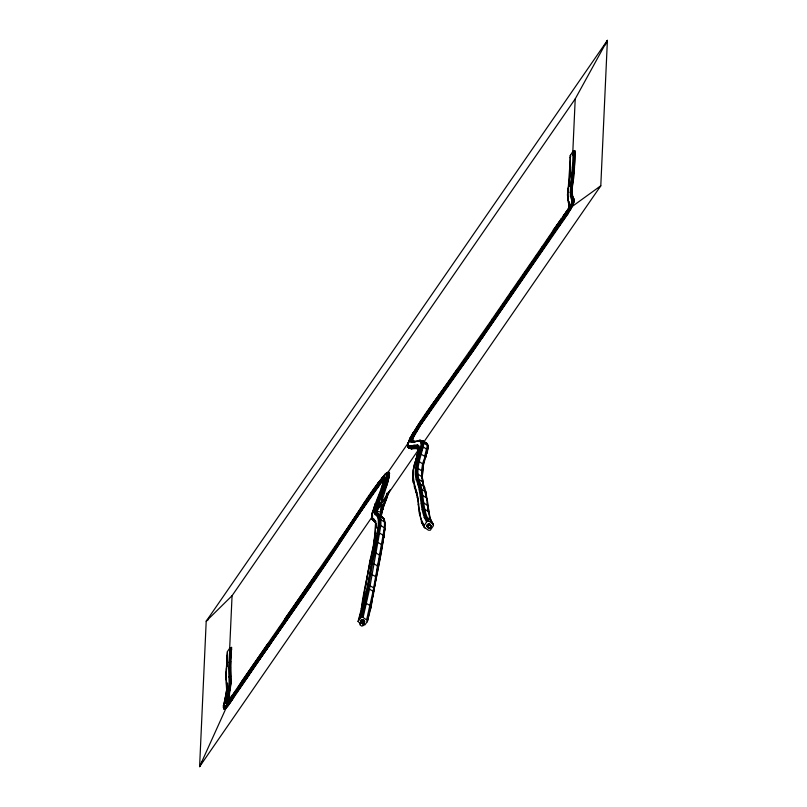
<?xml version="1.0" encoding="UTF-8"?>
<svg xmlns="http://www.w3.org/2000/svg" width="807" height="807" viewBox="0 0 807 807"><rect width="100%" height="100%" fill="white"/><g stroke="black" fill="none" stroke-linecap="round" stroke-linejoin="round"><path stroke-width="1.21" d="M424.048 517.62L425.692 516.762L430.161 519.214L433.319 524.157L433.238 526.003L430.292 530.239L428.446 530.199L424.25 527.324L424.321 525.478L426.57 521.897C419.136 509.177 422.152 493.269 416.251 479.832C412.498 466.496 420.618 454.089 421.375 441.076L420.104 440.229L411.086 442.246L410.188 441.106C431.493 399.213 465.266 363.907 489.859 323.728L567.16 211.898L573.575 199.914C568.905 183.804 576.561 167.2 575.028 150.707L572.889 151.393L570.297 155.529L569.772 178.125M427.417 443.991L428.285 446.896L423.211 465.972L422.101 478.813L423.292 464.328L428.083 445.999L426.772 443.305L422.313 440.854L419.196 440.461L418.51 441.126L411.086 442.246L411.419 438.292L426.742 414.253L464.671 360.779L569.328 209.215L571.699 204.635L572.627 200.116L571.649 191.501L574.493 167.775L574.544 150.616L573.797 177.126L572.143 188.697L572.092 195.587L574.029 199.743L571.911 200.741L571.053 204.988L574.191 201.185L573.938 198.956L572.092 195.587L570.438 196.434L571.911 200.741M229.713 650.24L229.733 648.172L231.67 647.396L230.257 667.218L230.842 683.136L227.705 702.423L226.353 703.391L226.031 701.666L229.188 683.922L228.603 668.014L229.713 650.24L231.649 649.484M230.449 647.557C227.887 666.138 232.406 685.274 226.061 703.301L227.685 700.92L229.39 694.494L231.115 683.166L230.893 661.569L228.966 662.315M231.397 647.365L230.62 661.528M360.547 617.819L366.953 589.453L378.271 525.972L378.392 520.222L377.353 516.5L374.246 513.202L374.519 510.175L377.081 509.792L419.408 448.41L418.117 447.391L409.018 448.188L407.797 446.352L407.898 444.566L408.433 445.646L410.904 445.827L417.512 444.828L417.461 446.695L419.287 448.41L411.62 448.833L409.018 448.188L407.797 446.352L409.018 440.329L409.32 441.732L409.553 441.046L387.784 472.569L386.281 473.245L388.893 472.277L385.474 473.759L378.059 483.05L339.021 540.367C355.483 518.255 368.123 492.865 386.926 472.589L388.893 472.277L389.549 473.225C387.723 487.337 377.646 499.583 376.798 513.938L379.108 519.597L377.938 532.933L371.745 563.336L364.825 603.394L361.243 617.315L358.056 621.451L360.699 624.003M374.246 513.202L376.819 512.637L380.369 514.826L382.125 518.023C379.693 515.037 381.872 511.093 383.093 508.097L381.186 514.281L383.093 508.097L379.391 502.569L381.086 503.719L382.548 494.197L381.65 493.854C378.917 500.511 374.095 507.27 375.164 514.836L375.87 514.17C376.435 499.412 387.118 486.823 388.681 472.357L387.743 472.579L374.519 510.175L388.681 472.357L389.549 473.225L387.118 477.018L383.597 485.37L386.059 485.289L387.239 484.129L389.468 475.414L388.803 473.85L387.148 474.597L387.037 473.235M383.92 482.142L384.868 477.764L381.55 489.143L383.708 483.322L383.739 481.829L381.308 488.406L384.848 476.897L384.213 477.673C355.504 513.545 332.898 554.258 305.581 591.259L229.672 701.293L225.163 706.397L225.627 708.445L224.719 709.232L223.468 707.709L226.777 689.208L226.202 674.934L227.433 651.542L229.733 648.172M385.171 522.543C383.184 550.959 375.184 578.952 371.079 607.237L370.786 608.044C375.084 579.476 382.73 551.292 385.171 522.543L380.975 519.678L378.392 520.222M570.438 196.434C569.924 181.454 573.505 166.494 572.889 151.393M570.589 154.672L567.967 192.106M570.004 175.765L570.105 168.401L569.803 169.278M226.343 680.18L226.364 670.799M229.692 647.981L232.063 595.717L575.22 98.888L607.399 40.35L600.791 185.802L424.048 441.691L424.563 442.67M572.788 152.402L575.22 98.888M413.043 441.278L411.772 441.58L412.306 438.282L419.206 426.742L566.524 214.985L571.487 206.975L573.575 199.914L574.191 201.185L573.444 204L568.168 213.562L472.246 352.296L420.881 424.724L412.922 438.241L413.043 441.278L415.494 441.58L413.043 441.278L411.852 440.279L410.188 441.106L413.426 437.041L411.631 436.799L419.458 426.943L418.349 425.864M226.928 666.511L227.16 663.051M413.396 482.808C412.054 475.878 413.093 468.716 415 462.007L413.446 469.482L412.932 477.421L413.396 482.808L414.041 483.494M573.606 150.798C575.401 167.079 567.916 183.935 572.577 199.702L571.86 200.338M226.777 691.528L226.636 682.187M364.3 595.768L361.546 609.628L361.334 608.791C364.925 579.456 375.174 550.576 375.618 521.11L372.219 517.559L371.936 515.138L372.854 510.972L371.644 515.996L372.784 520.081M387.148 493.138L386.099 496.376L387.007 497.727L382.831 508.813L381.217 516.419L384.112 518.77L385.373 523.45M226.636 667.147L227.201 660.983M562.156 218.717L561.521 218.667L553.269 230.136L568.199 209.074L569.621 204.201L569.258 208.7L569.621 204.201C566.665 197.987 567.977 190.987 568.895 184.46L567.442 194.618L568.017 201.165M568.945 186.387L569.298 182.846M568.078 192.005L568.511 188.495M568.229 192.227L568.511 189.887M227.433 651.542L225.91 675.802L226.676 690.943L226.505 682.51M433.319 524.157L429.122 521.282L427.266 521.241L424.754 516.974L422.807 509.076L419.953 489.213L416.15 474.082L417.239 461.322L421.456 446.755L422.313 440.854L426.772 443.305L428.083 445.999L427.498 449.771L422.636 463.662L421.577 470.552L422.374 481.436L427.064 500.33L426.005 492.149L421.809 489.274L419.237 489.849M225.335 700.204L225.627 698.065L223.66 706.529L223.68 708.637L224.719 709.232M378.271 525.972L380.854 525.488L385.04 528.343L383.991 535.929L377.797 566.322L373.712 591.864L367.498 621.168L365.006 624.8L362.464 625.092M407.878 443.416L408.16 442.66L407.596 445.454L408.614 447.703L411.62 448.833L414.677 447.673L419.287 448.41L417.189 449.176M375.628 522.946L371.926 518.467L372.219 517.559L374.539 521.594L372.138 519.385L371.845 516.873L372.572 511.729L375.376 503.578L372.794 512.546L372.572 511.729M225.859 695.321L223.448 705.661L224.064 706.952L226.777 689.208M225.567 696.138L225.768 696.996L226.313 693.364M428.204 521.009C420.79 508.299 423.806 492.411 417.905 478.975C414.657 466.607 420.871 454.785 422.969 442.851L422.313 440.854M429.122 521.282C421.708 508.561 424.724 492.684 418.823 479.257C415.575 466.88 421.799 455.067 423.887 443.134L423.221 441.116L419.196 440.461M358.056 621.451L361.627 607.994L369.808 561.41L373.177 546.803M366.257 583.774L367.599 575.179M365.107 591.006L364.532 594.618L364.613 592.923M365.49 588.606L366.156 583.3M387.814 472.367L386.432 477.502L388.954 477.24L387.239 484.129L380.985 504.042L376.93 511.406L380.622 511.971L381.479 513.484M373.641 544.604L375.326 533.175L375.618 521.11M374.105 542.405L375.628 532.338M367.78 573.948L370.736 558.293M417.794 453.786L418.853 445.989L417.512 444.828L419.418 450.962M226.01 696.925L226.414 694.756M605.361 44.899L607.399 40.35L206.209 621.198L199.601 766.65L226.757 706.589L319.552 573.434L369.626 498.353L382.548 480.468L384.455 478.612L385.121 479.176L383.507 478.188C354.818 513.343 332.595 554.248 305.389 590.805L226.323 705.126L227.13 706.882L230.671 702.14L229.47 700.859L234.05 693.99M408.16 442.66L407.596 445.454L408.372 447.502L417.461 446.695L419.408 448.5L418.117 447.391M414.031 467.939L418.863 448.601L414.929 463.611L417.653 453.322L417.38 454.069M386.583 483.837L388.046 476.917L389.468 475.414M372.491 517.549L371.845 516.873L372.32 514.705M226.565 707.547L228.442 705.318L228.078 702.826M372.854 510.972L371.644 515.996L372.138 519.385L374.539 521.594M225.768 696.996L226.333 694.777M417.895 453.726L418.48 451.436M361.243 617.315L362.172 617.204L365.763 603.253L372.683 563.175L378.876 532.781L380.057 519.405L378.997 515.623L375.901 512.364M367.276 620.351L363.079 617.516L369.525 589.019L380.854 525.488L380.975 519.678L379.915 515.895L377.716 514.21L375.87 514.17L374.962 512.566M366.63 619.705L373.066 591.198L384.394 527.667L384.525 521.867L383.466 518.074L377.716 514.21L376.819 512.637M367.215 621.925L371.079 607.237L370.221 605.734L366.671 603.555L364.118 603.939M228.744 703.986L224.326 706.982L224.084 709.182M359.165 618.818L361.254 610.778M414.677 447.673L414.031 445.121M411.62 448.833L410.904 445.827M383.971 482.364L384.505 480.437M359.972 624.305L361.203 620.311L363.735 620.008L364.663 621.501L363.432 625.506L361.798 626.121L360.184 625.122L361.203 620.311M360.275 623.508L361.899 619.806M360.981 623.004L361.909 622.893L362.827 619.695M363.432 625.506L362.868 623.236L363.735 620.008M363.523 623.882L364.441 620.694M428.083 445.999L427.629 444.929L427.347 445.847L428.285 446.896L425.309 458.447L424.704 456.268L427.438 445.313L422.969 442.851L421.304 443.658L420.669 441.732L418.51 441.126M376.718 528.182L375.316 522.018L373.671 519.96L373.944 519.042M381.267 512.637L388.954 491.433M425.582 457.71L427.498 449.771L423.302 446.927L420.75 447.29M229.117 694.444L228.189 694.585L226.031 701.666L227.957 700.95L227.978 702.453C223.357 703.23 233.475 683.761 227.705 702.423L226.353 703.391L228.956 701.323L232.618 694.988L233.354 695.281M224.83 702.423L223.761 705.883L223.852 704.198M378.755 485.905L378.402 483.807L382.135 479.691L383.829 479.055L353.839 521.715L228.442 705.318M429.818 524.157L431.392 526.81L430.393 528.192L428.547 528.151L427.105 526.638L427.175 524.792L428.85 523.854L430.343 524.641M427.841 527.425L428.658 524.863L431.079 525.428M384.031 520.606L383.466 518.074L378.997 515.623L377.353 516.5M572.627 200.116L571.709 203.051L574.059 202.043M383.829 479.055L383.638 477.341L384.757 478.722L384.445 476.755L382.135 478.985L382.76 480.851M418.772 450.296L418.853 445.989M417.683 484.644L420.255 484.059L424.442 486.924L424.351 488.749L423.282 485.138M424.25 527.324L421.516 522.533L421.597 520.707L424.321 525.478M413.577 478.097L413.033 475.646L415.222 488.366L414.667 485.864C420.265 499.392 417.138 515.31 424.906 528.02M415.534 489.345L416.785 493.248L416.23 490.737M426.005 492.149L425.914 493.955L424.976 490.838M567.967 199.137L569.328 205.24M413.487 481.002L414.576 487.68M418.561 503.356L418.47 505.152L417.602 496.476M419.771 512.97L420.326 515.461M417.249 428.285L413.184 434.025L414.294 434.499L413.507 436.88L410.773 438.645L416.583 431.422L417.875 428.779L416.977 427.962M419.458 510.841L419.479 513.867L422.162 523.218M226.757 683.045L226.676 690.943M569.359 207.762L569.106 208.509L569.429 206.158L568.915 208.932M226.202 674.934L226.404 678.516M372.794 512.546L375.124 504.254L381.55 487.751M376.173 525.73L376.072 527.496M227.362 655.092L227.271 656.848M567.745 193.761L567.745 197.675M226.505 667.873L226.414 669.618M422.122 472.973L423.292 464.328L419.095 461.483L416.533 461.866M570.115 157.829L570.418 156.972M371.936 515.138L371.845 516.873M384.949 530.078L385.04 528.343M223.448 705.661L223.751 704.824L224.084 707.91L225.657 708.415L226.757 706.589L224.084 707.91L223.468 707.709L223.448 705.661L223.68 708.637L223.66 706.529M413.446 469.482L413.355 471.197M375.941 578.841L375.386 576.47L370.917 573.999L369.263 574.735M367.578 573.081L367.871 572.254M383.9 537.613L383.345 535.253L378.876 532.781L377.222 533.508M377.706 568.007L377.151 565.657L372.683 563.175L371.028 563.901M374.186 590.159L373.631 587.799L369.162 585.317L367.518 586.053M373.621 593.559L373.066 591.198L368.607 588.717L366.953 589.453M373.893 541.547L374.186 540.73M369.808 561.41L369.727 563.084M418.601 426.217L472.246 352.296L549.365 240.133L548.407 239.326L560.058 224.8L561.864 221.501L561.349 220.846L568.168 213.562L568.017 212.776L570.478 209.83L573.444 204L573.343 202.386M382.084 546.803L381.519 544.483L377.061 542.001L375.406 542.697M379.825 557.213L379.26 554.893L374.801 552.412L373.157 553.108M361.334 608.791L361.627 607.994M423.211 465.972L423.493 465.175M361.173 620.351L361.102 621.925M364.663 621.501L363.654 622.812M425.36 456.913L427.71 450.609M568.642 209.427L568.037 210.395L569.076 207.187L568.239 210.496L568.824 209.548M387.41 493.037L380.622 511.971L380.369 514.826L381.913 517.085M442.539 393.877L443.033 392.585L442.347 391.456M422.969 442.851L418.641 454.331L420.255 453.766L424.704 456.268M376.687 501.611L381.106 490.273M390.074 489.94L380.622 511.971L380.985 504.042L382.71 500.34M378.523 484.361L384.082 479.489L384.556 477.805M419.327 453.857L422.394 446.624M410.702 438.241C422.949 413.729 441.853 393.12 456.661 370.171L457.276 370.262L455.128 373.288M420.255 453.766L423.302 446.927M375.225 509.631L377.757 504.183L382.942 504.748L381.126 503.739L386.099 496.376M382.548 494.197L387.239 484.129M384.253 484.977L388.046 476.917M408.806 440.904L410.44 437.404L409.078 441.58L409.553 441.046M376.163 509.489L378.665 504.506M310.191 583.905L311.361 585.226L258.674 660.439C249.101 674.218 240.395 688.462 229.672 701.293M563.851 216.397L563.215 216.337L568.178 208.942M536.08 259.572L538.198 255.637L537.442 254.609M202.587 761.213L199.601 766.65L372.773 515.935M412.962 432.996L410.349 437.737L412.962 432.996L413.648 433.52M414.021 432.401L417.35 426.358M564.436 215.378L566.766 211.313L562.933 216.609M482.011 338.244L485.824 331.738L485.057 330.719M236.744 689.531L234.857 692.577L234.171 692.467L267.823 643.724L268.398 643.855L266.28 646.932M237.994 687.493L242.393 680.372L243.189 680.573M413.013 433.077L420.982 420.74L421.547 420.891M386.926 472.589L384.949 475.111M382.548 480.468C356.472 515.118 333.473 556.457 305.581 591.259L306.216 591.834L258.028 659.874L258.674 660.439L238.277 687.574L239.104 688.502M365.632 501.803L374.993 487.327L375.598 487.418L378.069 483.968M228.3 701.293L226.717 703.139L234.323 692.386M422.888 418.833L431.574 405.427L432.179 405.528L429.344 409.623M428.9 413.013L419.206 426.742M379.29 482.183L380.49 480.347M381.691 478.511L385.474 473.759M556.78 225.93L561.228 218.949M419.68 423.685L420.931 421.819M236.885 689.551L235.059 692.678M238.912 686.535L241.626 682.5M339.767 540.397L342.561 536.221M345.366 532.045L348.866 526.83M350.268 524.742L353.769 519.526M355.867 516.399L358.671 512.223M360.769 509.096L363.564 504.92M318.684 570.287L284.508 619.423L339.212 540.236M319.481 570.236L321.579 567.15M324.374 563.034L327.178 558.918M329.276 555.831L332.07 551.716M334.865 547.6L336.963 544.513M546.309 241.475L549.829 236.3M551.948 233.193L553.36 231.115M511.91 291.69L511.124 291.478L491.927 319.39L492.714 319.36L490.636 322.366M495.528 315.244L498.333 311.139M501.147 307.023L503.255 303.936M506.776 298.802L508.884 295.715M431.574 405.427L492.139 319.219M478.894 339.424L477.512 341.432L476.695 341.502M480.972 336.418L482.354 334.411M485.804 329.387L487.872 326.381M242.393 680.372L284.74 619.231L285.335 619.342L283.217 622.409M366.388 500.774L369.223 496.668M372.057 492.552L374.186 489.476M368.012 498.817L369.435 496.759M253.428 664.474L254.245 664.393L256.374 661.306M260.611 655.143L263.445 651.037M271.929 638.751L274.047 635.684M277.568 630.58L279.686 627.513M512.405 290.581L513.817 288.543M518.044 282.41L519.456 280.372M522.986 275.268L526.507 270.153M423.675 417.814L426.51 413.719M540.65 249.716L542.778 246.649L542.203 246.518L511.124 291.478M528.625 267.097L532.166 261.982M534.991 257.897L537.825 253.802M304.289 592.156L307.053 588.172M309.121 585.186L311.189 582.19M313.953 578.205L316.717 574.221M288.139 615.317L290.944 611.282M293.758 607.257L296.562 603.233M299.377 599.208L302.181 595.183M289.753 613.381L291.156 611.373M295.372 605.331L296.774 603.313M300.991 597.281L302.393 595.263M243.684 679.484L245.086 677.466M249.313 671.434L250.725 669.417M461.614 364.078L465.225 358.933M468.837 353.789L471.006 350.702M475.343 344.518L476.796 342.461M556.094 227.241L558.787 223.458M435.76 400.484L437.919 397.468M442.216 391.415L445.797 386.382M448.672 382.347L452.253 377.313M382.266 478.501L383.839 476.685L382.427 478.541M258.674 660.439L270.849 643.492M557.012 226.111L548.407 239.326M380.097 481.254L383.607 476.624L377.777 483.322M228.22 703.351L225.032 707.245M238.519 687.957L248.405 675.913M310.937 584.944L316.677 577.62M573.938 198.956L572.577 199.702M369.626 498.353L369.051 497.778L377.696 486.843L377.04 485.673M565.768 213.956L561.349 220.846M548.992 239.891L557.708 227.231L557.173 226.606M226.757 706.589L224.326 708.839L223.468 707.709L224.326 706.982M598.169 188.384L600.791 185.802L571.487 206.975L567.16 211.898L568.017 212.776M567.412 212.261L570.478 209.83M413.002 442.216L415.494 441.58M232.063 595.717L206.209 621.198L208.176 619.746M230.227 701.878L232.184 699.982L234.918 694.847L234.312 694.333M420.669 441.732L421.375 441.076L422.021 443.043M426.57 521.897L427.266 521.241M416.251 479.832L417.905 478.975L422.374 481.436L424.643 487.842M422.101 509.711L424.674 509.146L428.86 512.011L431.009 520.828L430.807 519.9M420.386 496.224L422.969 495.659L426.51 497.848L427.357 499.442M421.274 503.507L423.846 502.953L428.043 505.818L429.072 512.919L428.043 505.818M228.774 676.891L230.711 676.084M415.434 474.708L418.006 474.163L422.202 477.028L423.221 483.04L422.202 477.028L422.222 471.227L418.026 468.373L415.454 468.867M569.984 192.298L571.649 191.501M572.365 167.14L574.019 166.333M229.188 683.922L231.115 683.166M572.627 155.226L574.281 154.44M228.603 668.014L230.54 667.258M572.022 174.251L573.676 173.475M570.599 185.227L572.254 184.48M542.203 246.518L553.491 229.955L554.066 230.086M228.401 690.762L230.328 690.086M561.864 221.501L563.377 220.331L566.524 214.985L565.969 214.4M227.917 702.494L227.271 702.554L228.099 702.372L227.635 702.151M227.483 695.12L228.189 694.585M364.199 502.842L365.178 502.922M376.153 504.698L377.757 504.183M384.082 479.489L384.455 478.612M380.097 494.257L381.65 493.854M232.446 695.089L228.795 700.486L229.662 700.345M417.744 425.45L418.44 425.551M224.326 708.839L225.627 708.445M409.018 448.188L410.884 447.693L408.15 446.564L407.898 444.566M410.652 446.755L408.433 445.646L408.15 446.564L417.239 445.757L418.561 446.896M570.146 206.915L571.487 206.975M425.218 443.366L426.237 443.154L422.697 440.965M418.803 440.925L421.012 440.491L424.048 441.691M412.306 438.282L412.609 439.331L410.299 440.037L411.419 438.292L412.922 438.241M414.586 441.318L412.7 441.348L411.943 439.361L410.904 440.481L411.772 441.58M571.699 204.635L572.587 204.625L568.945 209.074L570.035 209.578M413.789 446.039L417.461 446.695L419.408 448.5M413.678 441.55L412.7 441.348L413.608 441.611M420.104 440.229L421.012 440.491M428.719 527.627L427.75 527.324M418.228 449.852L419.136 450.124M362.172 617.204L363.079 617.516M361.909 622.893L362.868 623.236M407.797 446.352L408.614 447.703M375.87 514.17L378.059 515.844M371.926 518.467L373.671 519.96M353.839 521.715L353.012 520.787M331.566 554.883L330.769 553.925M490.636 324.727L489.859 323.728M427.307 414.838L426.56 413.799M418.268 504.244L419.166 511.729L420.013 513.323M429.758 524.116L430.504 524.913M431.372 526.083L430.635 525.296L431.392 526.81M428.85 523.854L429.586 524.641M427.912 524.076L428.658 524.863M431.13 527.485L430.393 526.689L431.099 527.536M427.206 524.732L427.912 525.579M429.657 527.405L430.393 528.192M426.893 525.71L427.629 526.497M427.105 526.638L428.547 528.151M465.215 361.385L464.499 360.305M247.81 675.933L247.103 674.844M417.239 445.757L418.762 447.814M570.64 156.629L570.297 155.529M569.328 205.089L568.602 201.246L568.663 203.293M430.161 519.214L432.663 523.461M431.644 521.887L433.53 525.085M421.304 521.604L424.038 526.396M568.511 203.071L569.288 205.17M414.374 486.762L416.14 492.552M424.442 486.924L426.207 493.057M381.015 515.512L381.257 516.389M430.161 519.466L428.214 511.325L426.51 497.848M415.938 491.634L417.512 498.282L417.31 497.374M568.602 185.297L568.804 186.165L569.954 173.798L569.863 175.543M422.434 480.861L422.767 482.909M419.368 512.637L419.68 514.775M418.157 498.968L418.47 501.258M428.113 508.854L428.608 512.576M427.155 498.524L428.245 506.725M427.357 502.751L427.801 506.393M376.173 523.622L376.445 525.902M226.575 682.722L226.666 684.83M569.187 205.018L568.31 202.143L569.228 205.028"/></g></svg>
